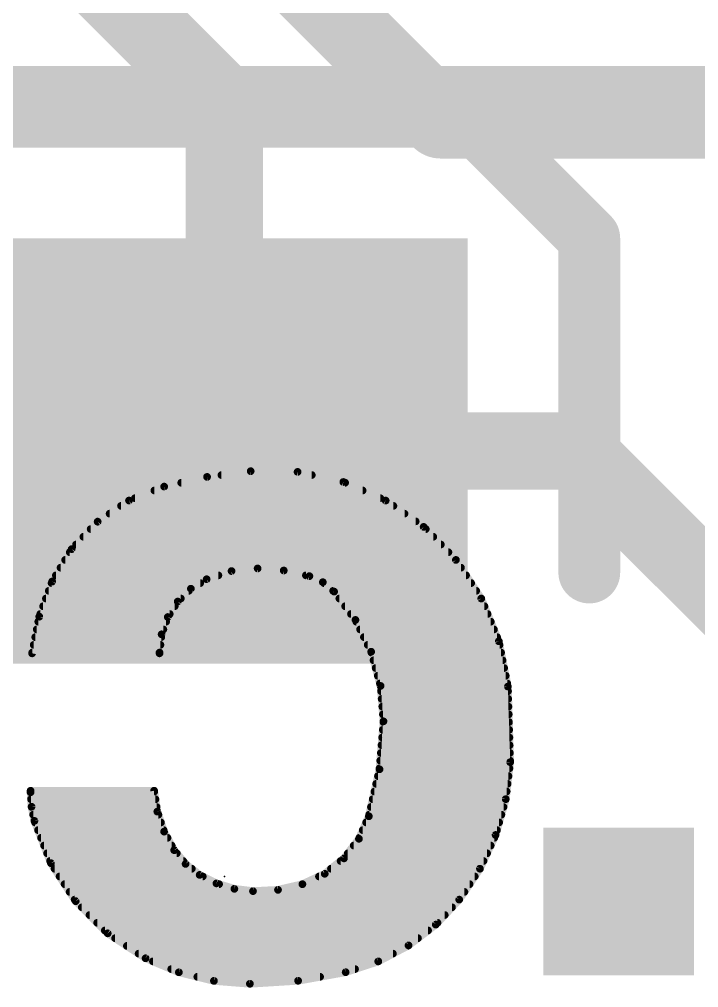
# Model space of a CAD drawing. Extents: x -109 to 32, y -1 to 19.
# Drawn here: x 10.756 to 12.99, y 9.794 to 12.98 of the extents above; entities that cross this region are included whole.
import ezdxf

# ---------------------------------------------------------------- set-up
doc = ezdxf.new("R2010")
doc.units = 0
for name, color, linetype in [('1', 12, 'CONTINUOUS'), ('16', 132, 'CONTINUOUS'), ('21', 53, 'CONTINUOUS'), ('22', 53, 'CONTINUOUS'), ('23', 53, 'CONTINUOUS')]:
    doc.layers.add(name, color=color, linetype=linetype)

# ---------------------------------------------------------------- blocks, each defined once
blk = doc.blocks.new('RECT')
blk.add_solid([(-0.5, -0.5), (0.5, -0.5), (-0.5, 0.5), (0.5, 0.5)])

msp = doc.modelspace()

# ---------------------------------------------------------------- linework, layer by layer
at = {"layer": '1', "const_width": 0.254}
for points in [[(8.89, 15.24), (11.43, 12.7)], [(10.9474, 13.843), (12.1412, 12.6492)], [(11.43, 12.7), (11.43, 11.56)], [(12.1412, 12.6492), (13.1944, 12.6492)], [(11.43, 11.56), (12.5836, 11.56)], [(12.5836, 11.56), (13.7414, 10.4022)]]:
    msp.add_lwpolyline(points, dxfattribs=at)
at = {"layer": '1', "const_width": 0.127}
for points in [[(11.4935, 12.7, 1), (11.3665, 12.7)], [(11.3851, 12.6551, 1), (11.4749, 12.7449)], [(12.1412, 12.7127, 1), (12.1412, 12.5857)], [(12.0963, 12.6043, 1), (12.1861, 12.6941)], [(11.43, 11.6235, 1), (11.43, 11.4965)], [(12.6285, 11.6049, 1), (12.5387, 11.5151)], [(12.5836, 11.4965, 1), (12.5836, 11.6235)], [(11.3665, 11.56, 1), (11.4935, 11.56)]]:
    msp.add_lwpolyline(points, format="xyb", dxfattribs=at)
at = {"layer": '16', "const_width": 0.254}
msp.add_lwpolyline([(8.89, 12.7), (15.24, 12.7)], dxfattribs=at)
at = {"layer": '21', "const_width": 0.2032}
for points in [[(12.23, 12.66), (10.63, 12.66)], [(12.63, 12.26), (12.23, 12.66)], [(12.63, 11.16), (12.63, 12.26)]]:
    msp.add_lwpolyline(points, dxfattribs=at)
at = {"layer": '21', "const_width": 0.1016}
for points in [[(12.2659, 12.6959, 1), (12.1941, 12.6241)], [(12.23, 12.6092, 1), (12.23, 12.7108)], [(12.6808, 12.26, 1), (12.5792, 12.26)], [(12.5941, 12.2241, 1), (12.6659, 12.2959)], [(12.5792, 11.16, 1), (12.6808, 11.16)]]:
    msp.add_lwpolyline(points, format="xyb", dxfattribs=at)
at = {"layer": '22', "const_width": 0.0254}
for points in [[(11.5164, 11.4935), (11.373, 11.4746)], [(11.6706, 11.4911), (11.5164, 11.4935)], [(11.8212, 11.4579), (11.6706, 11.4911)], [(11.373, 11.4746), (11.2319, 11.4427)], [(11.4201, 11.4808), (11.7174, 11.4808)], [(11.9603, 11.3968), (11.8212, 11.4579)], [(11.2319, 11.4427), (11.1162, 11.3969)], [(11.1998, 11.43), (11.8847, 11.43)], [(11.2881, 11.4554), (11.8269, 11.4554)], [(11.1162, 11.3969), (11.0132, 11.3273)], [(11.1356, 11.4046), (11.9425, 11.4046)], [(12.0852, 11.3102), (11.9603, 11.3968)], [(11.09, 11.3792), (11.9857, 11.3792)], [(11.0525, 11.3538), (12.0223, 11.3538)], [(11.0132, 11.3273), (10.9276, 11.237)], [(10.9902, 11.303), (12.0923, 11.303)], [(11.0149, 11.3284), (12.059, 11.3284)], [(12.1913, 11.2014), (12.0852, 11.3102)], [(10.9661, 11.2776), (12.117, 11.2776)], [(10.9276, 11.237), (10.8636, 11.1303)], [(10.9421, 11.2522), (12.1418, 11.2522)], [(10.9215, 11.2268), (12.1666, 11.2268)], [(10.891, 11.176), (12.208, 11.176)], [(10.9063, 11.2014), (12.1914, 11.2014)], [(11.4534, 11.1649), (11.5392, 11.1735)], [(11.5392, 11.1735), (11.6252, 11.1667)], [(12.2747, 11.0744), (12.1913, 11.2014)], [(10.8758, 11.1506), (11.4101, 11.1506)], [(11.3716, 11.1379), (11.4534, 11.1649)], [(11.6252, 11.1667), (11.7094, 11.1481)], [(11.6981, 11.1506), (12.2247, 11.1506)], [(11.7094, 11.1481), (11.7535, 11.1283)], [(10.8636, 11.1303), (10.8211, 11.0148)], [(10.8617, 11.1252), (11.3505, 11.1252)], [(11.2765, 11.0645), (11.3198, 11.1067)], [(11.3198, 11.1067), (11.3716, 11.1379)], [(11.7535, 11.1283), (11.7907, 11.0973)], [(11.7572, 11.1252), (12.2414, 11.1252)], [(10.843, 11.0744), (11.2866, 11.0744)], [(10.8524, 11.0998), (11.3128, 11.0998)], [(11.7877, 11.0998), (12.2581, 11.0998)], [(11.7907, 11.0973), (11.861, 11.0041)], [(11.808, 11.0744), (12.2748, 11.0744)], [(12.3324, 10.9338), (12.2747, 11.0744)], [(10.8337, 11.049), (11.2665, 11.049)], [(11.2438, 11.0136), (11.2765, 11.0645)], [(11.8271, 11.049), (12.2852, 11.049)], [(10.8211, 11.0148), (10.7975, 10.8941)], [(10.8244, 11.0236), (11.2502, 11.0236)], [(11.2235, 10.9567), (11.2438, 11.0136)], [(11.8463, 11.0236), (12.2956, 11.0236)], [(10.8179, 10.9982), (11.2383, 10.9982)], [(11.861, 11.0041), (11.9126, 10.8994)], [(11.8639, 10.9982), (12.306, 10.9982)], [(10.8079, 10.9474), (11.2224, 10.9474)], [(10.8129, 10.9728), (11.2292, 10.9728)], [(11.2166, 10.8966), (11.2235, 10.9567)], [(11.8764, 10.9728), (12.3164, 10.9728)], [(11.8889, 10.9474), (12.3268, 10.9474)], [(10.803, 10.922), (11.2195, 10.922)], [(11.9014, 10.922), (12.3348, 10.922)], [(12.3622, 10.7848), (12.3324, 10.9338)], [(10.7975, 10.8941), (11.2166, 10.8941)], [(10.798, 10.8966), (11.2166, 10.8966)], [(11.2166, 10.8941), (11.2166, 10.8966)], [(11.9126, 10.8994), (11.9437, 10.7869)], [(11.9134, 10.8966), (12.3399, 10.8966)], [(11.9204, 10.8712), (12.3449, 10.8712)], [(11.9274, 10.8458), (12.35, 10.8458)], [(11.9344, 10.8204), (12.3551, 10.8204)], [(11.9414, 10.795), (12.3602, 10.795)], [(11.9437, 10.7869), (11.9532, 10.6705)], [(11.9451, 10.7696), (12.3627, 10.7696)], [(12.3698, 10.5359), (12.3622, 10.7848)], [(11.9472, 10.7442), (12.3634, 10.7442)], [(11.9493, 10.7188), (12.3642, 10.7188)], [(11.9513, 10.6934), (12.365, 10.6934)], [(11.9532, 10.6705), (11.9401, 10.5126)], [(11.953, 10.668), (12.3658, 10.668)], [(11.9509, 10.6426), (12.3665, 10.6426)], [(11.9488, 10.6172), (12.3673, 10.6172)], [(11.9446, 10.5664), (12.3689, 10.5664)], [(11.9467, 10.5918), (12.3681, 10.5918)], [(11.9425, 10.541), (12.3696, 10.541)], [(12.3553, 10.4143), (12.3698, 10.5359)], [(11.9401, 10.5126), (11.905, 10.3581)], [(11.9403, 10.5156), (12.3674, 10.5156)], [(11.935, 10.4902), (12.3643, 10.4902)], [(11.1989, 10.4419), (10.7925, 10.4419)], [(10.7925, 10.4419), (10.7925, 10.4369)], [(10.7925, 10.4394), (11.1993, 10.4394)], [(11.2095, 10.3732), (11.1989, 10.4419)], [(11.9235, 10.4394), (12.3583, 10.4394)], [(11.9292, 10.4648), (12.3613, 10.4648)], [(10.7925, 10.4369), (10.7957, 10.3895)], [(10.794, 10.414), (11.2032, 10.414)], [(11.9177, 10.414), (12.3552, 10.414)], [(12.3219, 10.2966), (12.3553, 10.4143)], [(10.7957, 10.3895), (10.8052, 10.3429)], [(10.7959, 10.3886), (11.2071, 10.3886)], [(11.9119, 10.3886), (12.348, 10.3886)], [(10.8011, 10.3632), (11.2128, 10.3632)], [(10.8052, 10.3429), (10.8594, 10.2038)], [(11.2317, 10.3074), (11.2095, 10.3732)], [(11.905, 10.3581), (11.8724, 10.2839)], [(11.9062, 10.3632), (12.3408, 10.3632)], [(10.8072, 10.3378), (11.2214, 10.3378)], [(10.8171, 10.3124), (11.23, 10.3124)], [(11.8849, 10.3124), (12.3264, 10.3124)], [(11.8961, 10.3378), (12.3336, 10.3378)], [(10.827, 10.287), (11.2428, 10.287)], [(11.2649, 10.2464), (11.2317, 10.3074)], [(11.8724, 10.2839), (11.8231, 10.2196)], [(11.8738, 10.287), (12.3174, 10.287)], [(12.2704, 10.1855), (12.3219, 10.2966)], [(10.8369, 10.2616), (11.2566, 10.2616)], [(11.3024, 10.2012), (11.2649, 10.2464)], [(11.8553, 10.2616), (12.3057, 10.2616)], [(10.8468, 10.2362), (11.2734, 10.2362)], [(11.8231, 10.2196), (11.7599, 10.1689)], [(11.8359, 10.2362), (12.2939, 10.2362)], [(10.8567, 10.2108), (11.2944, 10.2108)], [(10.8594, 10.2038), (10.9409, 10.0787)], [(10.8714, 10.1854), (11.3227, 10.1854)], [(11.3487, 10.1651), (11.3024, 10.2012)], [(11.7805, 10.1854), (12.2704, 10.1854)], [(11.8122, 10.2108), (12.2821, 10.2108)], [(12.2022, 10.0838), (12.2704, 10.1855)], [(10.8879, 10.16), (11.3588, 10.16)], [(11.4038, 10.1372), (11.3487, 10.1651)], [(11.7599, 10.1689), (11.6865, 10.1346)], [(11.741, 10.16), (12.2533, 10.16)], [(10.9045, 10.1346), (11.4124, 10.1346)], [(11.4628, 10.1193), (11.4038, 10.1372)], [(11.524, 10.1117), (11.4628, 10.1193)], [(11.6865, 10.1346), (11.6063, 10.116)], [(11.6865, 10.1346), (12.2363, 10.1346)], [(10.921, 10.1092), (12.2192, 10.1092)], [(11.6063, 10.116), (11.524, 10.1117)], [(10.9375, 10.0838), (12.2022, 10.0838)], [(10.9409, 10.0787), (11.0462, 9.9729)], [(10.9611, 10.0584), (12.1784, 10.0584)], [(12.1251, 10.0015), (12.2022, 10.0838)], [(10.9864, 10.033), (12.1546, 10.033)], [(11.0116, 10.0076), (12.1308, 10.0076)], [(12.0355, 9.9331), (12.1251, 10.0015)], [(11.0369, 9.9822), (12.0998, 9.9822)], [(11.0462, 9.9729), (11.1709, 9.8908)], [(11.0706, 9.9568), (12.0666, 9.9568)], [(11.1092, 9.9314), (12.0323, 9.9314)], [(11.9358, 9.8804), (12.0355, 9.9331)], [(11.1478, 9.906), (11.9842, 9.906)], [(11.1709, 9.8908), (11.2802, 9.8447)], [(11.1951, 9.8806), (11.9361, 9.8806)], [(11.8288, 9.845), (11.9358, 9.8804)], [(11.2552, 9.8552), (11.8596, 9.8552)], [(11.2802, 9.8447), (11.3955, 9.8164)], [(11.6724, 9.8168), (11.8288, 9.845)], [(11.3409, 9.8298), (11.7446, 9.8298)], [(11.3955, 9.8164), (11.5138, 9.8069)], [(11.5138, 9.8069), (11.6724, 9.8168)]]:
    msp.add_lwpolyline(points, dxfattribs=at)
at = {"layer": '22', "const_width": 0.0127}
for points in [[(11.5165, 11.4998, 1), (11.5163, 11.4872)], [(11.5172, 11.4872, 1), (11.5156, 11.4998)], [(11.672, 11.4973, 1), (11.6692, 11.4849)], [(11.6705, 11.4848, 1), (11.6707, 11.4975)], [(11.3722, 11.4809, 1), (11.3738, 11.4683)], [(11.3744, 11.4684, 1), (11.3716, 11.4808)], [(11.4201, 11.4871, 1), (11.4201, 11.4745)], [(11.7174, 11.4745, 1), (11.7174, 11.4871)], [(11.8238, 11.4637, 1), (11.8186, 11.4521)], [(11.8198, 11.4517, 1), (11.8226, 11.4641)], [(11.1998, 11.4363, 1), (11.1998, 11.4237)], [(11.2305, 11.4489, 1), (11.2333, 11.4365)], [(11.2342, 11.4368, 1), (11.2296, 11.4486)], [(11.2881, 11.4618, 1), (11.2881, 11.4491)], [(11.8269, 11.4491, 1), (11.8269, 11.4618)], [(11.8847, 11.4237, 1), (11.8847, 11.4363)], [(11.1139, 11.4028, 1), (11.1186, 11.391)], [(11.1198, 11.3917, 1), (11.1127, 11.4022)], [(11.1356, 11.4109, 1), (11.1356, 11.3983)], [(11.9425, 11.3983, 1), (11.9425, 11.4109)], [(11.9639, 11.402, 1), (11.9567, 11.3915)], [(11.9578, 11.3909, 1), (11.9629, 11.4026)], [(11.09, 11.3856, 1), (11.09, 11.3729)], [(11.9857, 11.3729, 1), (11.9857, 11.3856)], [(11.0525, 11.3601, 1), (11.0525, 11.3475)], [(12.0223, 11.3475, 1), (12.0223, 11.3601)], [(10.9902, 11.3094, 1), (10.9902, 11.2967)], [(11.0096, 11.3325, 1), (11.0167, 11.322)], [(11.0149, 11.3347, 1), (11.0149, 11.3221)], [(11.0178, 11.3229, 1), (11.0086, 11.3316)], [(12.059, 11.3221, 1), (12.059, 11.3347)], [(12.0898, 11.3146, 1), (12.0807, 11.3058)], [(12.0816, 11.305, 1), (12.0888, 11.3154)], [(12.0923, 11.2967, 1), (12.0923, 11.3094)], [(10.9661, 11.284, 1), (10.9661, 11.2713)], [(12.117, 11.2713, 1), (12.117, 11.284)], [(10.923, 11.2413, 1), (10.9322, 11.2326)], [(10.9331, 11.2337, 1), (10.9222, 11.2402)], [(10.9421, 11.2585, 1), (10.9421, 11.2459)], [(12.1418, 11.2459, 1), (12.1418, 11.2585)], [(10.9215, 11.2332, 1), (10.9215, 11.2205)], [(12.1666, 11.2205, 1), (12.1666, 11.2332)], [(10.891, 11.1823, 1), (10.891, 11.1697)], [(10.9063, 11.2078, 1), (10.9063, 11.1951)], [(11.5397, 11.1798, 1), (11.5387, 11.1672)], [(11.5398, 11.1672, 1), (11.5386, 11.1798)], [(12.1966, 11.2049, 1), (12.186, 11.1979)], [(12.1868, 11.197, 1), (12.1959, 11.2059)], [(12.1914, 11.1951, 1), (12.1914, 11.2078)], [(12.208, 11.1697, 1), (12.208, 11.1823)], [(10.8758, 11.157, 1), (10.8758, 11.1443)], [(11.4101, 11.1443, 1), (11.4101, 11.157)], [(11.4528, 11.1712, 1), (11.4541, 11.1586)], [(11.4554, 11.1589, 1), (11.4514, 11.171)], [(11.6265, 11.1729, 1), (11.6238, 11.1605)], [(11.6247, 11.1603, 1), (11.6257, 11.173)], [(11.6981, 11.157, 1), (11.6981, 11.1443)], [(11.712, 11.1539, 1), (11.7068, 11.1423)], [(11.708, 11.1419, 1), (11.7108, 11.1543)], [(12.2247, 11.1443, 1), (12.2247, 11.157)], [(10.8617, 11.1316, 1), (10.8617, 11.1189)], [(10.8582, 11.1336, 1), (10.869, 11.127)], [(10.8696, 11.1281, 1), (10.8576, 11.1325)], [(11.3242, 11.1021, 1), (11.3154, 11.1112)], [(11.3505, 11.1189, 1), (11.3505, 11.1316)], [(11.3696, 11.1439, 1), (11.3736, 11.1319)], [(11.3749, 11.1325, 1), (11.3683, 11.1433)], [(11.7576, 11.1331, 1), (11.7495, 11.1234)], [(11.7572, 11.1316, 1), (11.7572, 11.1189)], [(11.7509, 11.1225, 1), (11.7561, 11.1341)], [(12.2414, 11.1189, 1), (12.2414, 11.1316)], [(10.843, 11.0808, 1), (10.843, 11.0681)], [(10.8524, 11.1061, 1), (10.8524, 11.0935)], [(11.2866, 11.0681, 1), (11.2866, 11.0808)], [(11.3128, 11.0935, 1), (11.3128, 11.1061)], [(11.3165, 11.1121, 1), (11.3231, 11.1012)], [(11.7877, 11.1061, 1), (11.7877, 11.0935)], [(11.7958, 11.1011, 1), (11.7856, 11.0935)], [(11.7866, 11.0924, 1), (11.7948, 11.1022)], [(11.808, 11.0808, 1), (11.808, 11.0681)], [(12.2581, 11.0935, 1), (12.2581, 11.1061)], [(12.2806, 11.0768, 1), (12.2689, 11.072)], [(12.2748, 11.0681, 1), (12.2748, 11.0808)], [(10.8337, 11.0554, 1), (10.8337, 11.0427)], [(11.2665, 11.0427, 1), (11.2665, 11.0554)], [(11.272, 11.0691, 1), (11.2809, 11.06)], [(11.2818, 11.0611, 1), (11.2711, 11.0679)], [(11.8271, 11.0554, 1), (11.8271, 11.0427)], [(12.2694, 11.0709, 1), (12.2801, 11.0779)], [(12.2852, 11.0427, 1), (12.2852, 11.0554)], [(10.8152, 11.017, 1), (10.8271, 11.0126)], [(10.8274, 11.0136, 1), (10.8149, 11.0161)], [(10.8244, 11.0299, 1), (10.8244, 11.0173)], [(11.2384, 11.0171, 1), (11.2491, 11.0102)], [(11.2498, 11.0115, 1), (11.2378, 11.0158)], [(11.2502, 11.0173, 1), (11.2502, 11.0299)], [(11.8463, 11.0299, 1), (11.8463, 11.0173)], [(12.2956, 11.0173, 1), (12.2956, 11.0299)], [(10.8179, 11.0046, 1), (10.8179, 10.9919)], [(11.2383, 10.9919, 1), (11.2383, 11.0046)], [(11.8667, 11.0069, 1), (11.8553, 11.0013)], [(11.8559, 11.0003, 1), (11.8661, 11.0079)], [(11.8639, 11.0046, 1), (11.8639, 10.9919)], [(12.306, 10.9919, 1), (12.306, 11.0046)], [(10.8079, 10.9537, 1), (10.8079, 10.9411)], [(10.8129, 10.9792, 1), (10.8129, 10.9665)], [(11.2175, 10.9588, 1), (11.2295, 10.9545)], [(11.2298, 10.956, 1), (11.2172, 10.9574)], [(11.2224, 10.9411, 1), (11.2224, 10.9537)], [(11.2292, 10.9665, 1), (11.2292, 10.9792)], [(11.8764, 10.9792, 1), (11.8764, 10.9665)], [(11.8889, 10.9537, 1), (11.8889, 10.9411)], [(12.3164, 10.9665, 1), (12.3164, 10.9792)], [(12.3268, 10.9411, 1), (12.3268, 10.9537)], [(10.803, 10.9284, 1), (10.803, 10.9157)], [(11.2195, 10.9157, 1), (11.2195, 10.9284)], [(11.9014, 10.9284, 1), (11.9014, 10.9157)], [(12.3386, 10.9351, 1), (12.3262, 10.9326)], [(12.3265, 10.9314, 1), (12.3383, 10.9362)], [(12.3348, 10.9157, 1), (12.3348, 10.9284)], [(10.7913, 10.8953, 1), (10.8037, 10.8929)], [(10.7975, 10.9004, 1), (10.7975, 10.8878)], [(10.798, 10.903, 1), (10.798, 10.8903)], [(11.2103, 10.8973, 1), (11.2229, 10.8959)], [(11.2229, 10.8966, 1), (11.2103, 10.8966)], [(11.2103, 10.8941, 1), (11.2229, 10.8941)], [(11.2166, 10.8903, 1), (11.2166, 10.903)], [(11.2166, 10.8878, 1), (11.2166, 10.9004)], [(11.9187, 10.9011, 1), (11.9065, 10.8977)], [(11.9069, 10.8966, 1), (11.9183, 10.9022)], [(11.9134, 10.903, 1), (11.9134, 10.8903)], [(12.3399, 10.8903, 1), (12.3399, 10.903)], [(11.9204, 10.8775, 1), (11.9204, 10.8649)], [(12.3449, 10.8649, 1), (12.3449, 10.8775)], [(11.9274, 10.8521, 1), (11.9274, 10.8395)], [(11.9344, 10.8268, 1), (11.9344, 10.8141)], [(12.35, 10.8395, 1), (12.35, 10.8521)], [(12.3551, 10.8141, 1), (12.3551, 10.8268)], [(11.9414, 10.8013, 1), (11.9414, 10.7887)], [(12.3602, 10.7887, 1), (12.3602, 10.8013)], [(11.95, 10.7874, 1), (11.9374, 10.7863)], [(11.9376, 10.7852, 1), (11.9498, 10.7885)], [(11.9451, 10.7759, 1), (11.9451, 10.7633)], [(12.3685, 10.785, 1), (12.3559, 10.7846)], [(12.356, 10.7836, 1), (12.3684, 10.786)], [(12.3627, 10.7633, 1), (12.3627, 10.7759)], [(11.9472, 10.7506, 1), (11.9472, 10.7379)], [(12.3634, 10.7379, 1), (12.3634, 10.7506)], [(11.9493, 10.7251, 1), (11.9493, 10.7125)], [(11.9513, 10.6997, 1), (11.9513, 10.6871)], [(12.3642, 10.7125, 1), (12.3642, 10.7251)], [(12.365, 10.6871, 1), (12.365, 10.6997)], [(11.953, 10.6744, 1), (11.953, 10.6617)], [(11.9595, 10.67, 1), (11.9469, 10.671)], [(11.9469, 10.67, 1), (11.9595, 10.671)], [(12.3658, 10.6617, 1), (12.3658, 10.6744)], [(11.9509, 10.6489, 1), (11.9509, 10.6363)], [(12.3665, 10.6363, 1), (12.3665, 10.6489)], [(11.9488, 10.6235, 1), (11.9488, 10.6109)], [(12.3673, 10.6109, 1), (12.3673, 10.6235)], [(11.9446, 10.5727, 1), (11.9446, 10.5601)], [(11.9467, 10.5982, 1), (11.9467, 10.5855)], [(12.3681, 10.5855, 1), (12.3681, 10.5982)], [(12.3689, 10.5601, 1), (12.3689, 10.5727)], [(11.9425, 10.5473, 1), (11.9425, 10.5347)], [(12.3761, 10.5351, 1), (12.3635, 10.5367)], [(12.3696, 10.5347, 1), (12.3696, 10.5473)], [(11.9338, 10.5131, 1), (11.9464, 10.5121)], [(11.9403, 10.522, 1), (11.9403, 10.5093)], [(11.9463, 10.5112, 1), (11.9339, 10.514)], [(12.3635, 10.5357, 1), (12.3761, 10.5361)], [(12.3674, 10.5093, 1), (12.3674, 10.522)], [(11.935, 10.4965, 1), (11.935, 10.4839)], [(12.3643, 10.4839, 1), (12.3643, 10.4965)], [(10.7925, 10.4458, 1), (10.7925, 10.4331)], [(10.7925, 10.4482, 1), (10.7925, 10.4356)], [(10.7988, 10.4419, 1), (10.7862, 10.4419)], [(11.2052, 10.4429, 1), (11.1926, 10.4409)], [(11.1989, 10.4356, 1), (11.1989, 10.4482)], [(11.1993, 10.4331, 1), (11.1993, 10.4458)], [(11.9235, 10.4458, 1), (11.9235, 10.4331)], [(11.9292, 10.4711, 1), (11.9292, 10.4585)], [(12.3583, 10.4331, 1), (12.3583, 10.4458)], [(12.3613, 10.4585, 1), (12.3613, 10.4711)], [(10.7988, 10.4373, 1), (10.7862, 10.4365)], [(10.7862, 10.4369, 1), (10.7988, 10.4369)], [(10.794, 10.4203, 1), (10.794, 10.4077)], [(11.2032, 10.4077, 1), (11.2032, 10.4203)], [(11.9177, 10.4203, 1), (11.9177, 10.4077)], [(12.349, 10.4151, 1), (12.3616, 10.4136)], [(12.3614, 10.4126, 1), (12.3492, 10.4161)], [(12.3552, 10.4077, 1), (12.3552, 10.4203)], [(10.8019, 10.3907, 1), (10.7895, 10.3882)], [(10.7894, 10.389, 1), (10.802, 10.3899)], [(10.7959, 10.3949, 1), (10.7959, 10.3823)], [(11.2071, 10.3823, 1), (11.2071, 10.3949)], [(11.9119, 10.3949, 1), (11.9119, 10.3823)], [(12.348, 10.3823, 1), (12.348, 10.3949)], [(10.8011, 10.3696, 1), (10.8011, 10.3569)], [(10.8111, 10.3452, 1), (10.7993, 10.3406)], [(11.2155, 10.3753, 1), (11.2034, 10.3712)], [(11.2032, 10.3723, 1), (11.2157, 10.3742)], [(11.2128, 10.3569, 1), (11.2128, 10.3696)], [(11.8988, 10.3595, 1), (11.9112, 10.3567)], [(11.9108, 10.3555, 1), (11.8992, 10.3607)], [(11.9062, 10.3696, 1), (11.9062, 10.3569)], [(12.3408, 10.3569, 1), (12.3408, 10.3696)], [(10.799, 10.3416, 1), (10.8114, 10.3442)], [(10.8072, 10.3441, 1), (10.8072, 10.3315)], [(10.8171, 10.3187, 1), (10.8171, 10.3061)], [(11.2214, 10.3315, 1), (11.2214, 10.3441)], [(11.23, 10.3061, 1), (11.23, 10.3187)], [(11.8849, 10.3187, 1), (11.8849, 10.3061)], [(11.8961, 10.3441, 1), (11.8961, 10.3315)], [(12.3264, 10.3061, 1), (12.3264, 10.3187)], [(12.3336, 10.3315, 1), (12.3336, 10.3441)], [(10.827, 10.2934, 1), (10.827, 10.2807)], [(11.2373, 10.3104, 1), (11.2261, 10.3044)], [(11.2257, 10.3054, 1), (11.2377, 10.3094)], [(11.2428, 10.2807, 1), (11.2428, 10.2934)], [(11.8666, 10.2865, 1), (11.8782, 10.2814)], [(11.8738, 10.2934, 1), (11.8738, 10.2807)], [(11.8775, 10.28, 1), (11.8674, 10.2878)], [(12.3158, 10.2983, 1), (12.328, 10.2948)], [(12.3276, 10.2939, 1), (12.3161, 10.2992)], [(12.3174, 10.2807, 1), (12.3174, 10.2934)], [(10.8369, 10.2679, 1), (10.8369, 10.2553)], [(11.2566, 10.2553, 1), (11.2566, 10.2679)], [(11.2698, 10.2505, 1), (11.26, 10.2423)], [(11.8553, 10.2679, 1), (11.8553, 10.2553)], [(12.3057, 10.2553, 1), (12.3057, 10.2679)], [(10.8468, 10.2425, 1), (10.8468, 10.2299)], [(11.2593, 10.2434, 1), (11.2705, 10.2494)], [(11.2734, 10.2299, 1), (11.2734, 10.2425)], [(11.8181, 10.2235, 1), (11.8282, 10.2157)], [(11.8271, 10.2146, 1), (11.8191, 10.2245)], [(11.8359, 10.2425, 1), (11.8359, 10.2299)], [(12.2939, 10.2299, 1), (12.2939, 10.2425)], [(10.8567, 10.2172, 1), (10.8567, 10.2045)], [(10.8647, 10.2073, 1), (10.8541, 10.2003)], [(10.8535, 10.2015, 1), (10.8653, 10.2061)], [(10.8714, 10.1918, 1), (10.8714, 10.1791)], [(11.2944, 10.2045, 1), (11.2944, 10.2172)], [(11.3063, 10.2062, 1), (11.2985, 10.1962)], [(11.2975, 10.1972, 1), (11.3073, 10.2053)], [(11.3227, 10.1791, 1), (11.3227, 10.1918)], [(11.7805, 10.1918, 1), (11.7805, 10.1791)], [(11.8122, 10.2172, 1), (11.8122, 10.2045)], [(12.2757, 10.1819, 1), (12.2651, 10.189)], [(12.2704, 10.1791, 1), (12.2704, 10.1918)], [(12.2821, 10.2045, 1), (12.2821, 10.2172)], [(10.8879, 10.1663, 1), (10.8879, 10.1537)], [(11.3516, 10.1708, 1), (11.3458, 10.1594)], [(11.3448, 10.1601, 1), (11.3526, 10.1701)], [(11.3588, 10.1537, 1), (11.3588, 10.1663)], [(11.741, 10.1663, 1), (11.741, 10.1537)], [(11.756, 10.1738, 1), (11.7639, 10.1639)], [(11.7626, 10.1631, 1), (11.7573, 10.1746)], [(12.2533, 10.1537, 1), (12.2533, 10.1663)], [(12.2647, 10.1881, 1), (12.2762, 10.1828)], [(10.9045, 10.141, 1), (10.9045, 10.1283)], [(11.4056, 10.1433, 1), (11.4019, 10.1312)], [(11.4009, 10.1316, 1), (11.4066, 10.1429)], [(11.4124, 10.1283, 1), (11.4124, 10.141)], [(11.4635, 10.1256, 1), (11.462, 10.113)], [(11.4609, 10.1132, 1), (11.4646, 10.1253)], [(11.6865, 10.141, 1), (11.6865, 10.1283)], [(11.6838, 10.1404, 1), (11.6892, 10.1288)], [(11.6879, 10.1284, 1), (11.6851, 10.1408)], [(12.2363, 10.1283, 1), (12.2363, 10.141)], [(10.921, 10.1156, 1), (10.921, 10.1029)], [(11.5237, 10.118, 1), (11.5243, 10.1054)], [(11.5232, 10.1054, 1), (11.5248, 10.118)], [(11.6048, 10.1221, 1), (11.6077, 10.1098)], [(11.6066, 10.1096, 1), (11.6059, 10.1223)], [(12.2192, 10.1029, 1), (12.2192, 10.1156)], [(10.9375, 10.0901, 1), (10.9375, 10.0775)], [(10.9454, 10.0832, 1), (10.9364, 10.0742)], [(10.9356, 10.0752, 1), (10.9462, 10.0822)], [(10.9611, 10.0648, 1), (10.9611, 10.0521)], [(12.1784, 10.0521, 1), (12.1784, 10.0648)], [(12.1969, 10.0873, 1), (12.2075, 10.0803)], [(12.2068, 10.0795, 1), (12.1976, 10.0881)], [(12.2022, 10.0775, 1), (12.2022, 10.0901)], [(10.9864, 10.0394, 1), (10.9864, 10.0267)], [(12.1546, 10.0267, 1), (12.1546, 10.0394)], [(11.0116, 10.0139, 1), (11.0116, 10.0013)], [(12.1205, 10.0058, 1), (12.1298, 9.9972)], [(12.129, 9.9965, 1), (12.1213, 10.0066)], [(12.1308, 10.0013, 1), (12.1308, 10.0139)], [(11.0369, 9.9886, 1), (11.0369, 9.9759)], [(11.0497, 9.9782, 1), (11.0427, 9.9676)], [(11.0417, 9.9684, 1), (11.0507, 9.9774)], [(12.0998, 9.9759, 1), (12.0998, 9.9886)], [(11.0706, 9.9632, 1), (11.0706, 9.9505)], [(11.1092, 9.9377, 1), (11.1092, 9.9251)], [(12.0317, 9.9381, 1), (12.0394, 9.928)], [(12.0323, 9.9251, 1), (12.0323, 9.9377)], [(12.0385, 9.9275, 1), (12.0326, 9.9387)], [(12.0666, 9.9505, 1), (12.0666, 9.9632)], [(11.1478, 9.9123, 1), (11.1478, 9.8997)], [(11.9842, 9.8997, 1), (11.9842, 9.9123)], [(11.1734, 9.8967, 1), (11.1684, 9.8849)], [(11.1674, 9.8855, 1), (11.1744, 9.8961)], [(11.1951, 9.887, 1), (11.1951, 9.8743)], [(11.9329, 9.8861, 1), (11.9388, 9.8748)], [(11.9378, 9.8744, 1), (11.9338, 9.8865)], [(11.9361, 9.8743, 1), (11.9361, 9.887)], [(11.2552, 9.8615, 1), (11.2552, 9.8489)], [(11.2817, 9.8508, 1), (11.2787, 9.8385)], [(11.2778, 9.8388, 1), (11.2827, 9.8505)], [(11.8268, 9.851, 1), (11.8308, 9.839)], [(11.8299, 9.8388, 1), (11.8277, 9.8512)], [(11.8596, 9.8489, 1), (11.8596, 9.8615)], [(11.3409, 9.8361, 1), (11.3409, 9.8235)], [(11.396, 9.8228, 1), (11.395, 9.8101)], [(11.394, 9.8103, 1), (11.397, 9.8226)], [(11.5134, 9.8132, 1), (11.5142, 9.8006)], [(11.5133, 9.8006, 1), (11.5143, 9.8132)], [(11.6713, 9.823, 1), (11.6735, 9.8105)], [(11.6728, 9.8104, 1), (11.672, 9.8231)], [(11.7446, 9.8235, 1), (11.7446, 9.8361)]]:
    msp.add_lwpolyline(points, format="xyb", dxfattribs=at)
at = {"layer": '23'}
msp.add_point((11.43, 10.16), dxfattribs=at)

# ---------------------------------------------------------------- block references
at = {"layer": '1', "xscale": 1.6, "yscale": 1.4, "rotation": 180}
msp.add_blockref('RECT', (11.43, 11.56), dxfattribs=at)
at = {"layer": '22', "xscale": 0.4953, "yscale": 0.4851, "rotation": 180}
msp.add_blockref('RECT', (12.7267, 10.0775), dxfattribs=at)

doc.saveas('drawing.dxf')
